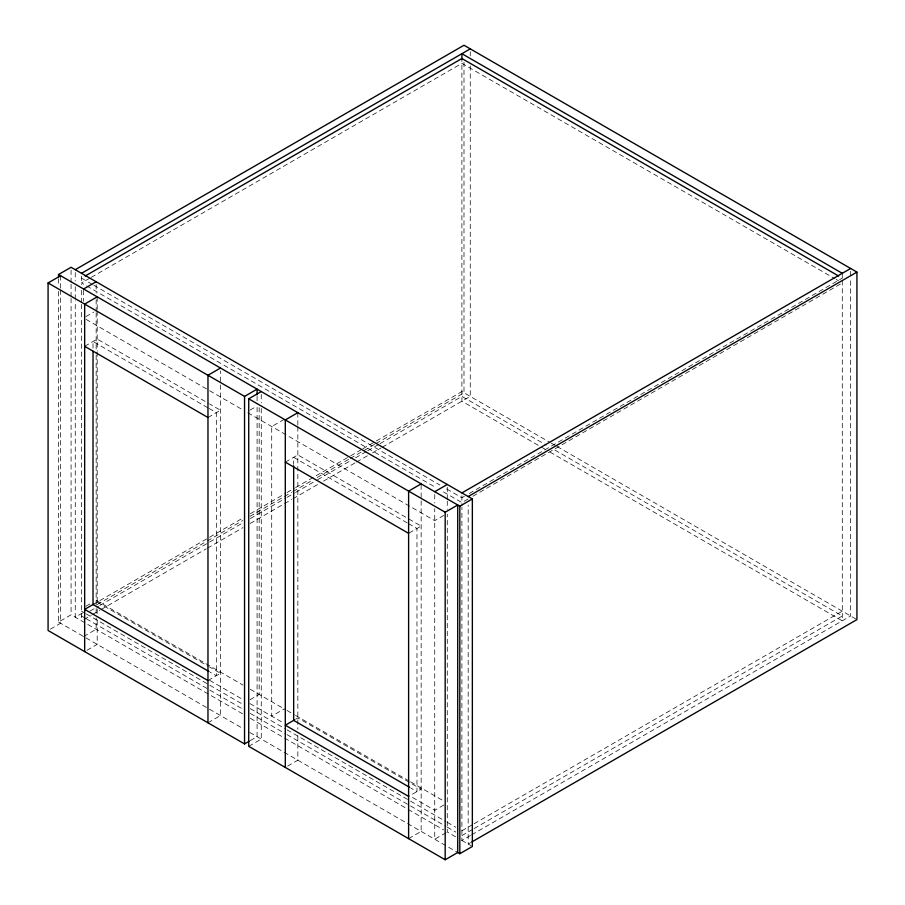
<?xml version="1.0" encoding="UTF-8"?>
<svg xmlns="http://www.w3.org/2000/svg" width="905" height="905" viewBox="0 0 905 905"><rect width="100%" height="100%" fill="white"/><g stroke="black" fill="none" stroke-linecap="round" stroke-linejoin="round"><path stroke-width="0.68" stroke-dasharray="4.53 3.39" d="M90.081 278.016L81.518 282.96L436.221 487.75M91.303 277.315L461.901 63.35L834.953 278.729M85.896 316.637L93.871 312.033M84.663 346.31L97.197 339.07L208.297 403.211M207.969 417.51L220.503 410.27L209.519 403.924M250.052 410.101L256.896 406.153M284.249 419.32L271.715 426.549L271.715 716.16L284.249 708.92M285.301 462.15L297.835 454.91L421.153 526.099L408.608 533.339M58.531 291.467L58.531 622.04L71.076 614.8L242.959 714.034M85.896 606.237L90.455 603.612M50.363 629.167L60.624 623.24L60.624 289.849M93.023 604.54L242.97 517.965M250.312 513.735L285.776 493.248M286.998 492.546L294.34 488.304M295.562 487.603L349.375 456.527M350.608 455.826L361.615 449.468M362.837 448.767L375.066 441.708M376.288 440.995L461.901 391.571L549.969 442.409M82.593 612.979L75.251 617.21L75.251 300.765M97.254 604.506L206.057 541.688M207.279 540.986L242.732 520.522M250.063 516.28L291.625 492.286M292.847 491.585L312.406 480.295M317.304 477.467L349.081 459.118M350.303 458.405L362.532 451.357M363.753 450.645L374.76 444.298M375.982 443.586L463.994 392.77L463.994 62.207M90.081 611.067L98.645 606.124M99.867 605.411L242.97 522.796M250.312 518.554L285.776 498.078M286.998 497.377L294.34 493.135M295.562 492.433L316.354 480.419M317.576 479.718L350.608 460.656M355.495 457.828L366.502 451.471M367.724 450.769L378.731 444.412M379.953 443.71L461.901 396.39L546.303 445.113M83.973 619.416L91.303 615.185M92.525 614.484L99.855 610.242M101.077 609.54L206.216 548.837M207.437 548.136L242.891 527.672M250.221 523.429L291.783 499.436M293.005 498.734L318.684 483.915M323.571 481.087L355.348 462.738M356.581 462.025L367.577 455.679M372.464 452.851L381.028 447.918M382.249 447.206L470.261 396.39L470.261 65.827M83.611 636.52L96.156 629.28L96.156 617.979M86.937 650.288L97.197 644.36L97.197 618.93M464.356 496.336L461.901 497.75L444.785 487.863M469.243 493.508L842.284 278.14M468.021 499.04L461.901 502.569L441.108 490.567M472.908 496.223L842.284 282.96M443.857 515.409L434.739 520.669L287.926 435.916M207.969 680.56L220.503 673.32L209.519 666.974M207.969 722.79L220.503 715.55L220.503 370.846M250.052 699.701L259.169 694.44L259.169 407.657M250.244 740.618L257.088 736.67L257.088 403.279M248.728 746.32L261.262 739.08L261.262 408.517M295.562 719.283L297.835 717.97L421.153 789.16L408.608 796.4M287.575 766.128L297.835 760.2L297.835 734.769M443.857 805.009L434.739 810.28L410.27 796.151M408.608 838.63L421.153 831.39L421.153 483.87M446.131 832.657L434.739 839.24L434.739 508.667M461.901 830.79L472.908 824.432M474.141 823.731L842.284 611.18M461.901 835.62L472.908 829.263M474.141 828.55L842.284 616L553.634 449.355M470.464 835.507L461.901 840.44L461.901 507.049M471.686 834.795L850.643 616L850.643 278.367M470.623 842.657L468.179 844.06L468.179 505.013M836.175 279.43L838.618 280.844M551.19 443.111L556.089 445.939M557.107 446.527L856.922 619.62M545.07 449.242L461.901 401.22L461.901 58.52M549.969 452.059L842.284 620.83L842.284 280.369M81.518 278.14L92.525 284.487M93.758 285.199L439.887 485.035M86.054 319.363L208.399 389.998M209.621 390.711L242.653 409.784M247.823 412.759L286.704 435.203M207.777 407.748L93.023 341.49L93.023 349.93M208.998 408.449L216.329 412.68L216.329 675.73L210.22 672.211M407.205 522.875L293.661 457.319L293.661 464.356M408.427 523.588L416.967 528.52L416.967 791.57L410.87 788.051M96.156 600.32L242.959 685.074M250.3 689.316L285.788 709.803M287.009 710.504L294.351 714.746M295.573 715.448L409.354 781.139M410.576 781.852L443.608 800.914M97.197 602.13L208.297 666.272M209.621 680.311L242.653 699.384M249.995 703.615L284.249 723.4M81.518 611.18L85.194 613.296M86.416 613.997L242.97 704.384M250.312 708.626L285.776 729.102M286.998 729.815L409.309 800.427M410.531 801.129L446.007 821.616M447.228 822.317L455.792 827.26M81.518 616L85.194 618.126M86.416 618.828L242.97 709.215M250.312 713.457L285.776 733.932M286.998 734.634L409.309 805.258M410.531 805.959L446.007 826.435M447.228 827.147L455.792 832.091M250.3 718.276L283.333 737.349M284.555 738.05L406.899 808.685M408.121 809.398L443.608 829.874M455.634 836.82L447.274 832L447.274 514.142M461.607 840.27L471.166 845.79M58.531 622.04L243.671 728.932M249.769 732.45L457.421 852.34M850.643 271.308L850.643 276.953M842.284 273.31L842.284 278.955M470.261 51.698L470.261 55.929M461.901 495.748L461.901 505.635M447.274 487.229L447.274 500.013M447.274 501.019L447.274 509.3M434.739 494.469L434.739 503.01M297.835 412.68L297.835 425.395M297.835 426.753L297.835 729.226M261.262 394.388L261.262 402.861M257.088 396.209L257.088 401.865M97.197 296.84L97.197 309.51M97.197 310.913L97.197 350.518M97.197 351.728L97.197 603.397M97.197 609.042L97.197 613.386M96.156 284.509L96.156 293.062M96.156 299.679L96.156 311.422M96.156 312.836L96.156 353.798M96.156 355.213L96.156 616.565M83.611 290.369L83.611 301.41M81.518 276.138L81.518 284.611M81.518 290.256L81.518 302.971M81.518 304.385L81.518 620.83M75.251 272.518L75.251 280.991M75.251 286.636L75.251 299.351M71.076 270.097L71.076 282.812M71.076 284.227L71.076 296.942M71.076 298.356L71.076 614.8M60.624 275.72L60.624 288.435M58.531 278.751L58.531 285.822"/><path stroke-width="1.36" d="M58.531 277.337L58.531 274.52L71.076 267.28L472.353 498.949L472.353 846.48L459.819 853.72L457.421 852.34M249.101 741.274L244.542 743.91L48.078 630.48L48.078 282.96L60.624 275.72M75.251 269.69L463.994 45.25L856.922 272.1L856.922 619.62L471.844 841.944M81.518 273.31L470.261 48.87M85.194 276.014L461.901 58.52L838.618 276.014M83.611 289L96.156 281.76M97.197 296.84L84.663 304.08L84.663 651.6M220.503 368.03L207.969 375.27L207.969 722.79M48.078 282.96L244.542 396.39L257.088 389.15L257.088 394.795M248.728 398.8L445.181 512.23L457.726 504.99L457.726 852.51L445.181 859.75L248.728 746.32L248.728 398.8L261.262 391.56M297.835 412.68L285.301 419.92L285.301 767.44M93.781 604.099L84.663 609.37L207.969 680.56M421.153 483.87L408.608 491.11L408.608 838.63M434.739 491.709L447.274 484.469M461.901 492.92L850.643 268.48M468.179 496.54L856.922 272.1M58.531 274.52L459.819 506.189L472.353 498.949M294.419 719.939L285.301 725.21L408.608 796.4M842.284 273.31L461.901 53.7L461.901 59.345M84.663 346.31L207.969 417.51M285.301 462.15L408.608 533.339M208.998 671.51L93.023 604.54L93.023 351.332M409.648 787.339L293.661 720.38L293.661 465.77M459.819 506.189L459.819 853.72M445.181 512.23L445.181 859.75M244.542 396.39L244.542 743.91"/></g></svg>
